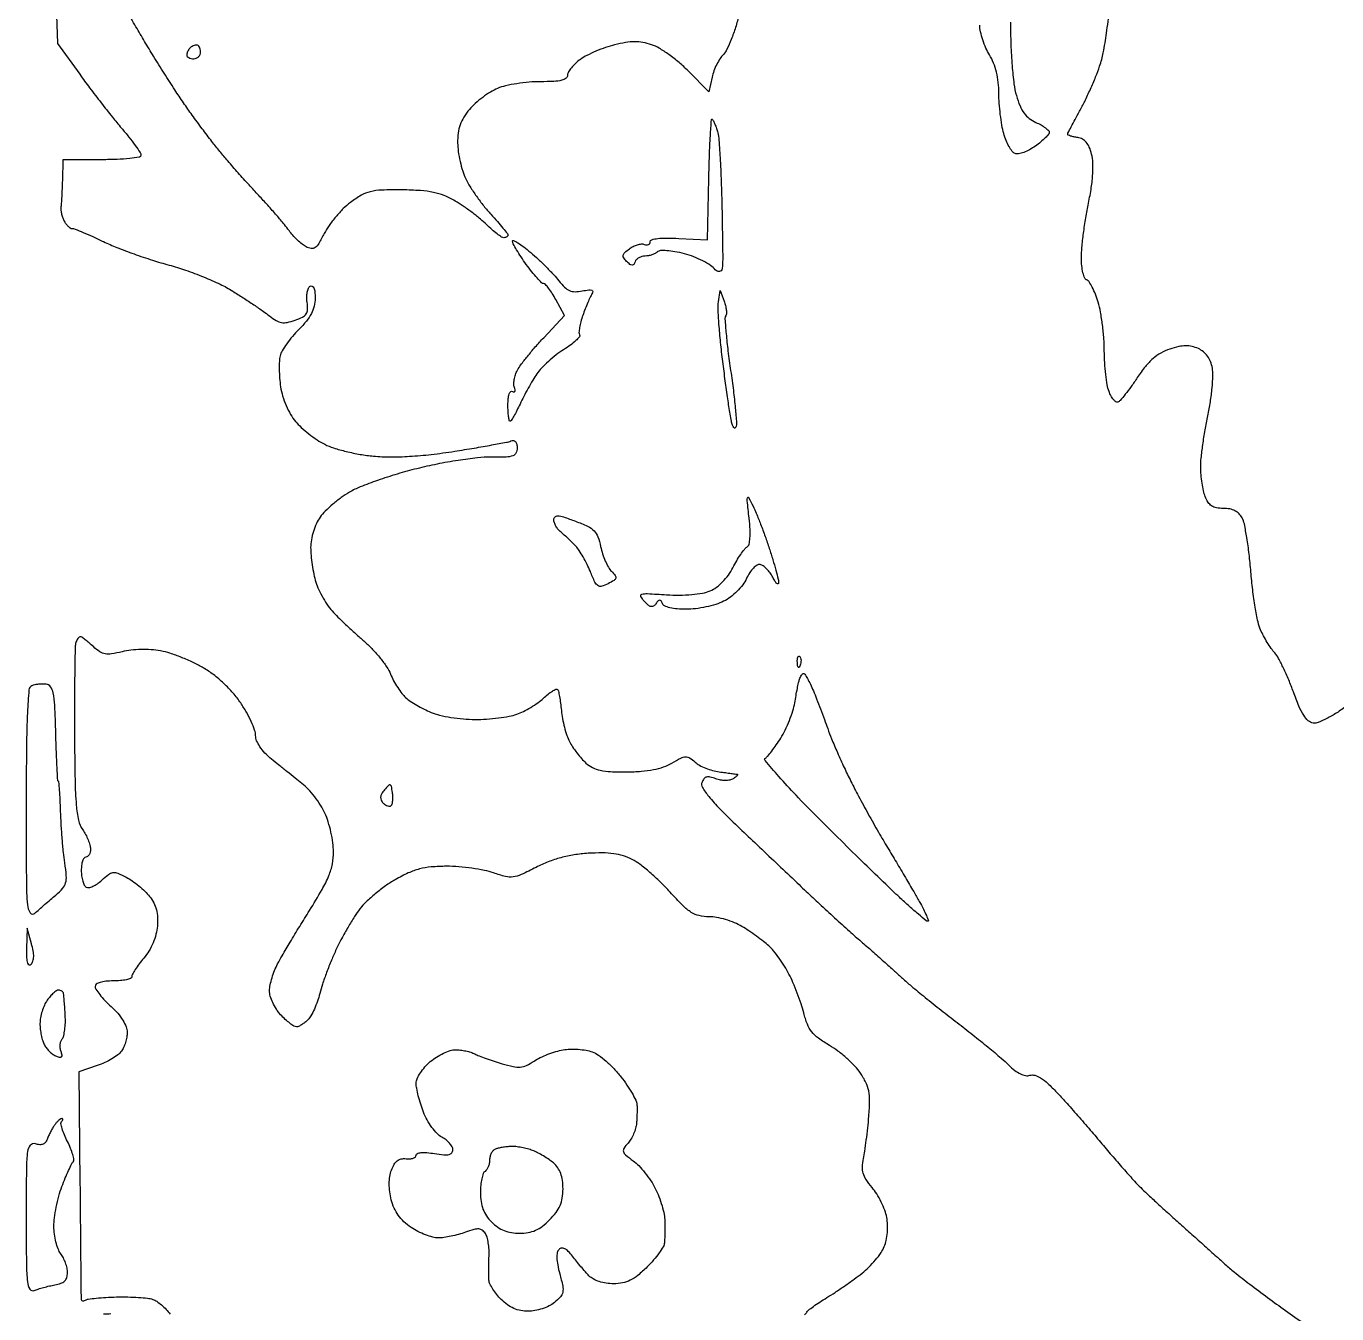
# Model space of a CAD drawing. Extents: x 0 to 102, y 0 to 135.
# Drawn here: x 0 to 24.17, y 22.88 to 46.62 of the extents above; entities that cross this region are included whole.
import ezdxf

# ---------------------------------------------------------------- set-up
doc = ezdxf.new("R2010")
doc.units = 0
doc.header["$MEASUREMENT"] = 0

msp = doc.modelspace()

# ---------------------------------------------------------------- linework, layer by layer
for points in [[(0.532598, 47.528269), (0.576963, 46.306594), (0.986431, 45.736152, 0.005511), (1.169432, 45.487051, 0.003838), (1.381236, 45.209762, 0.003871), (1.588563, 44.946839, 0.007997), (1.75545, 44.745231, -0.00893), (1.89319, 44.5782, -0.012608), (2.009382, 44.424246, -0.008792), (2.099917, 44.292961, -0.14759), (2.115, 44.242976, -0.366693), (2.086904, 44.209817, -0.012924), (1.907867, 44.184755, -0.018109), (1.676948, 44.166935, -0.010201), (1.3959, 44.1612), (0.6768, 44.1612), (0.666225, 43.7805, -0.003159), (0.66099, 43.626992, -0.003633), (0.654005, 43.480567, -0.003269), (0.646372, 43.356565, -0.020948), (0.639473, 43.29405, 0.064401), (0.638292, 43.243068, 0.027795), (0.649207, 43.175874, 0.026938), (0.668943, 43.104694, 0.032127), (0.695325, 43.04025, 0.040593), (0.728817, 42.983602, 0.046152), (0.769776, 42.93569, 0.051804), (0.811734, 42.902603, 0.141994), (0.847629, 42.8922, -0.093698), (0.899771, 42.882342, -0.005417), (1.051081, 42.82111, -0.008085), (1.230281, 42.742896, -0.005847), (1.427506, 42.65019, 0.01832), (1.669024, 42.543935, 0.008619), (1.988117, 42.423613, 0.008527), (2.327088, 42.308908, 0.011877), (2.634403, 42.218709, -0.018227), (2.939241, 42.125017, -0.013318), (3.270613, 41.999806, -0.013491), (3.57863, 41.864139, -0.028746), (3.807, 41.739574, -0.004946), (4.000804, 41.616248, -0.004502), (4.198348, 41.485233, -0.004507), (4.37286, 41.364912, -0.014504), (4.485849, 41.280497, 0.033259), (4.609278, 41.195299, 0.092889), (4.707601, 41.159139, 0.092788), (4.81241, 41.161012, 0.03314), (4.957205, 41.200956, 0.03125), (5.095197, 41.258958, 0.130265), (5.162453, 41.317882, 0.144132), (5.188047, 41.398904, 0.041377), (5.179674, 41.531596, -0.038263), (5.172991, 41.62796, -0.045774), (5.181957, 41.718473, -0.05198), (5.203887, 41.790882, -0.156066), (5.237068, 41.829674, -0.252781), (5.275584, 41.831926, -0.189637), (5.305348, 41.800559, -0.076466), (5.322987, 41.725801, -0.022171), (5.327114, 41.607043, -0.05642), (5.308942, 41.459217, -0.061325), (5.258264, 41.323566, -0.051385), (5.167678, 41.186115, -0.025573), (5.027427, 41.031437, 0.021694), (4.910204, 40.904153, 0.021213), (4.803524, 40.766263, 0.021669), (4.720469, 40.637458, 0.070991), (4.68227, 40.543903, 0.049125), (4.667497, 40.444636, 0.016205), (4.664964, 40.297, 0.015963), (4.67275, 40.132078, 0.01744), (4.69098, 39.972819, 0.036506), (4.728809, 39.805096, 0.027803), (4.793474, 39.628164, 0.028258), (4.875288, 39.464062, 0.045159), (4.964865, 39.335692, 0.032922), (5.071211, 39.22499, 0.018822), (5.212787, 39.105254, 0.018741), (5.36491, 38.995061, 0.029427), (5.504105, 38.913396, 0.041823), (5.667798, 38.846463, 0.016707), (5.90141, 38.781523, 0.016396), (6.159301, 38.727919, 0.019871), (6.404152, 38.695307, 0.023126), (6.712592, 38.680976, 0.015137), (7.068449, 38.691686, 0.013598), (7.46606, 38.726586, 0.0102), (7.901484, 38.785792, 0.002582), (8.262137, 38.844255, 0.003577), (8.584844, 38.900655, 0.002242), (8.855445, 38.951201, 0.044344), (8.936595, 38.974341, -0.11543), (8.985505, 38.981062, -0.189016), (9.022364, 38.962483, -0.133969), (9.045079, 38.917083, -0.049432), (9.0522, 38.845233, -0.114567), (9.030702, 38.75264, -0.197838), (8.97236, 38.701068, -0.077328), (8.849464, 38.678843, -0.008749), (8.56575, 38.676841, 0.030856), (8.319702, 38.664219, 0.010527), (7.965188, 38.616427, 0.01042), (7.575029, 38.547084, 0.011831), (7.204385, 38.464047, 0.011761), (6.842475, 38.364829, 0.011103), (6.478551, 38.246927, 0.011132), (6.161027, 38.128218, 0.037531), (5.962063, 38.030862, 0.024621), (5.808591, 37.93046, 0.018956), (5.651256, 37.806715, 0.01931), (5.51278, 37.679514, 0.042631), (5.419928, 37.570164, 0.046569), (5.350493, 37.450481, 0.032675), (5.294511, 37.304986, 0.032445), (5.257516, 37.1519, 0.043089), (5.2452, 37.009256, 0.023893), (5.252085, 36.865258, 0.013592), (5.273436, 36.692173, 0.013551), (5.304476, 36.518658, 0.021748), (5.341322, 36.372905, 0.036003), (5.394599, 36.232671, 0.022253), (5.475996, 36.076148, 0.022278), (5.570716, 35.927912, 0.036902), (5.664806, 35.813189, 0.009931), (5.776679, 35.700225, 0.004379), (5.928821, 35.555147, 0.004332), (6.092849, 35.404103, 0.005808), (6.244303, 35.27021, -0.025833), (6.388, 35.132542, -0.020599), (6.52857, 34.97031, -0.021051), (6.64644, 34.808881, -0.048241), (6.717534, 34.676292, 0.024709), (6.775484, 34.554838, 0.019561), (6.84951, 34.429564, 0.019965), (6.927548, 34.318562, 0.04567), (6.996762, 34.243359, 0.037181), (7.07902, 34.179355, 0.014981), (7.199926, 34.104066, 0.014727), (7.3355, 34.030434, 0.018079), (7.466329, 33.970126, 0.041218), (7.620668, 33.92011, 0.017888), (7.832478, 33.878225, 0.017559), (8.06209, 33.849526, 0.022311), (8.275458, 33.84, 0.016613), (8.486079, 33.847, 0.014159), (8.707369, 33.868033, 0.01439), (8.907679, 33.898687, 0.038718), (9.046903, 33.93543, 0.032663), (9.167514, 33.986528, 0.019431), (9.304111, 34.062022, 0.019404), (9.434977, 34.148239, 0.031524), (9.538087, 34.23237, -0.018142), (9.624351, 34.306686, -0.029158), (9.703533, 34.362803, -0.028972), (9.768308, 34.398217, -0.316966), (9.795975, 34.393425, -0.141364), (9.813324, 34.362007, -0.010092), (9.833696, 34.263277, -0.013565), (9.8527, 34.142581, -0.009803), (9.867578, 34.007176, 0.023556), (9.888122, 33.858084, 0.017543), (9.924231, 33.695943, 0.017822), (9.969199, 33.545168, 0.037959), (10.016701, 33.433242, 0.027554), (10.075398, 33.333598, 0.016794), (10.154903, 33.222473, 0.016812), (10.241387, 33.117308, 0.028411), (10.321507, 33.0361, 0.066375), (10.443255, 32.952311, 0.064047), (10.584166, 32.9021, 0.043129), (10.776661, 32.87729, 0.012878), (11.072974, 32.872483, 0.016797), (11.34433, 32.884193, 0.02947), (11.566912, 32.91457, 0.035389), (11.751522, 32.964732, 0.049416), (11.906577, 33.036748, -0.014674), (12.07243, 33.128265, -0.10932), (12.158952, 33.151013, -0.15583), (12.232665, 33.130624, -0.039155), (12.332584, 33.053509, 0.059902), (12.413431, 32.99629, 0.028617), (12.52884, 32.942096, 0.027876), (12.657411, 32.898621, 0.035435), (12.780163, 32.873804, -0.00048), (12.894533, 32.858897, -0.000652), (12.99778, 32.845202, -0.000432), (13.084453, 32.833514, -0.007303), (13.113, 32.829214, -0.464579), (13.118509, 32.819958, -0.105204), (13.107672, 32.801985, -0.044666), (13.078598, 32.776003, -0.018928), (13.035462, 32.746355, -0.089575), (12.973398, 32.721159, -0.052061), (12.893167, 32.712871, -0.047428), (12.804053, 32.721441, -0.043192), (12.715194, 32.746704, 0.032677), (12.612939, 32.77811, 0.119434), (12.5456, 32.777768, 0.163791), (12.498024, 32.747439, 0.078201), (12.461396, 32.683835, 0.229805), (12.469798, 32.585642, 0.035499), (12.58467, 32.420617, 0.025296), (12.788137, 32.193095, 0.007596), (13.120065, 31.867751, 0.000107), (13.43283, 31.570497, 0.000075), (13.784473, 31.236537, 0.000076), (14.120816, 30.9173, 0.00016), (14.382, 30.669634, 0.002885), (14.626462, 30.440637, 0.001964), (14.907049, 30.182862, 0.001979), (15.179746, 29.936273, 0.003981), (15.3972, 29.744299, -0.001627), (15.597028, 29.569553, -0.001273), (15.812797, 29.378647, -0.001287), (16.012702, 29.199944, -0.003153), (16.1586, 29.06717, 0.01231), (16.318728, 28.926721, 0.003427), (16.576413, 28.71467, 0.003456), (16.871432, 28.478634, 0.003622), (17.165143, 28.250387, -0.00431), (17.454785, 28.024662, -0.004441), (17.737597, 27.796194, -0.004298), (17.979222, 27.59392, -0.018836), (18.11628, 27.467955, 0.029637), (18.229223, 27.368565, 0.052883), (18.334173, 27.303243, 0.06804), (18.428403, 27.272518, 0.122268), (18.509091, 27.277689, -0.152214), (18.597972, 27.278153, -0.067041), (18.705943, 27.228535, -0.045011), (18.837304, 27.127715, -0.017438), (19.000618, 26.966334, -0.006428), (19.165235, 26.787355, -0.002575), (19.386087, 26.538384, -0.002547), (19.621398, 26.267573, -0.003214), (19.83623, 26.0145, 0.003333), (20.042223, 25.771957, 0.003363), (20.250837, 25.532891, 0.003279), (20.435317, 25.327065, 0.013584), (20.550865, 25.206581, 0.006927), (20.667944, 25.094119, 0.001935), (20.854242, 24.92141, 0.001951), (21.066543, 24.727641, 0.00205), (21.2769, 24.53871, -0.000446), (21.494641, 24.344405, -0.000355), (21.729239, 24.13438, -0.000359), (21.946289, 23.939507, -0.000905), (22.103979, 23.797207, 0.016047), (22.278425, 23.649117, 0.004377), (22.563209, 23.426714, 0.004422), (22.890801, 23.180037, 0.00459), (23.218686, 22.942278, 0.003448), (23.571426, 22.695049, 0.002368)], [(13.144028, 46.835179, -0.016614), (13.079613, 46.601048, -0.018412), (13.001689, 46.379723, -0.018081), (12.921895, 46.196888, -0.084634), (12.855743, 46.103543, 0.054557), (12.794503, 46.027251, 0.026882), (12.733311, 45.918783, 0.026303), (12.681253, 45.798114, 0.034637), (12.647509, 45.683128), (12.587789, 45.411229), (12.206522, 45.797947, 0.022642), (12.039067, 45.953079, 0.019958), (11.851267, 46.099444, 0.020433), (11.671184, 46.217753, 0.055464), (11.532542, 46.281269, 0.035434), (11.37151, 46.322033, 0.044879), (11.218655, 46.335427, 0.04002), (11.052632, 46.321733, 0.021098), (10.849952, 46.2797, 0.022358), (10.683209, 46.22969, 0.016776), (10.504501, 46.160451, 0.017043), (10.340449, 46.083764, 0.036872), (10.221437, 46.011603, 0.030951), (10.130105, 45.937646, 0.035392), (10.0529, 45.856009, 0.038044), (9.998692, 45.778564, 0.134462), (9.9828, 45.720539, -0.235863), (9.954162, 45.663207, -0.101679), (9.874831, 45.625702, -0.048382), (9.730118, 45.604975, -0.011395), (9.485532, 45.5994, 0.021376), (9.273426, 45.590328, 0.017319), (9.047296, 45.563032, 0.017658), (8.840284, 45.523204, 0.042624), (8.691956, 45.475595, 0.038983), (8.562405, 45.409182, 0.022582), (8.417587, 45.310788, 0.022471), (8.280433, 45.198307, 0.034883), (8.174025, 45.088404, 0.036002), (8.069814, 44.944733, 0.053691), (8.002596, 44.804968, 0.053093), (7.966205, 44.652917, 0.034253), (7.955271, 44.471959, 0.033154), (7.967038, 44.31411, 0.020493), (8.00067, 44.131035, 0.020524), (8.048979, 43.952105, 0.034408), (8.105791, 43.807152, 0.029756), (8.18459, 43.663531, 0.013907), (8.302535, 43.487041, 0.013723), (8.436886, 43.308232, 0.018693), (8.56822, 43.155187, -0.006285), (8.688844, 43.021483, -0.009396), (8.790533, 42.901401, -0.004958), (8.872903, 42.798271, -0.167549), (8.883, 42.768985, -0.15928), (8.877267, 42.751446, -0.096887), (8.861098, 42.736508, -0.078616), (8.836953, 42.726421, -0.059776), (8.808438, 42.723, -0.146035), (8.766571, 42.735495, -0.016415), (8.68449, 42.793214, -0.018807), (8.589578, 42.870486, -0.014221), (8.491188, 42.962027, 0.021694), (8.373991, 43.067844, 0.011512), (8.220385, 43.189043, 0.011437), (8.05736, 43.305949, 0.017386), (7.9101, 43.399193, 0.035746), (7.70916, 43.498309, 0.045086), (7.51096, 43.558897, 0.035626), (7.271069, 43.591563, 0.013304), (6.931215, 43.604317, 0.01072), (6.555776, 43.600361, 0.051424), (6.343984, 43.571651, 0.071028), (6.175988, 43.504687, 0.032398), (5.978684, 43.373749, 0.033707), (5.846723, 43.258462, 0.021172), (5.708082, 43.107539, 0.021231), (5.583687, 42.946667, 0.03602), (5.495676, 42.801084, -0.01478), (5.394771, 42.61695, -0.10119), (5.325976, 42.54047, -0.198025), (5.254888, 42.522655, -0.086706), (5.160915, 42.553632, -0.046755), (5.087406, 42.602302, -0.02139), (5.000903, 42.678333, -0.020964), (4.915983, 42.766782, -0.027103), (4.846208, 42.855047, 0.019149), (4.761781, 42.965409, 0.005206), (4.619942, 43.133216, 0.005259), (4.454911, 43.320371, 0.005444), (4.287852, 43.501843, -0.004487), (4.109127, 43.695244, -0.003027), (3.908545, 43.91895, -0.003049), (3.717189, 44.137655, -0.00606), (3.568752, 44.313678, -0.008133), (3.42406, 44.49549, -0.003911), (3.244178, 44.733043, -0.003876), (3.060361, 44.983815, -0.005538), (2.901459, 45.209384, -0.006092), (2.739154, 45.451557, -0.003225), (2.543521, 45.755558, -0.003208), (2.347374, 46.069152, -0.00496), (2.182359, 46.342817, -0.000374), (2.023794, 46.612244, -0.000272), (1.847656, 46.912417, -0.000274)], [(24.352145, 34.09124, -0.019156), (24.164847, 33.961091, -0.024253), (23.981988, 33.856278, -0.024259), (23.823895, 33.78502, -0.129329), (23.73064, 33.77399, -0.149191), (23.64047, 33.815967, -0.068278), (23.555762, 33.916016, -0.042527), (23.467997, 34.084099, -0.01358), (23.366163, 34.347392, 0.012734), (23.280398, 34.57026, 0.013272), (23.184496, 34.785375, 0.013047), (23.09199, 34.966586, 0.055152), (23.022418, 35.066492, -0.027677), (22.957589, 35.149484, -0.013931), (22.884739, 35.26069, -0.01379), (22.815625, 35.38015, -0.019878), (22.761733, 35.4897, -0.052495), (22.714028, 35.637338, -0.010508), (22.662623, 35.909581, -0.011001), (22.616226, 36.230449, -0.010067), (22.582398, 36.562682, 0.008823), (22.549977, 36.889152, 0.01083), (22.507745, 37.192596, 0.009392), (22.462176, 37.44484, 0.073604), (22.422034, 37.556732, 0.075048), (22.365013, 37.633123, 0.078259), (22.288722, 37.688001, 0.070412), (22.192231, 37.720704, 0.046581), (22.07553, 37.7316, -0.043648), (21.948106, 37.742745, -0.100274), (21.858889, 37.777797, -0.106082), (21.793403, 37.843311, -0.052671), (21.740106, 37.948607, -0.036708), (21.708403, 38.05487, -0.016536), (21.681836, 38.198031, -0.016268), (21.663631, 38.351751, -0.021341), (21.6576, 38.492977, -0.026003), (21.666307, 38.660285, -0.008465), (21.696161, 38.905972, -0.008411), (21.738616, 39.178267, -0.00938), (21.788871, 39.439219, 0.014314), (21.835587, 39.695377, 0.014401), (21.867459, 39.95327, 0.014354), (21.882274, 40.179277, 0.054611), (21.872065, 40.320111, 0.050329), (21.837892, 40.438041, 0.060555), (21.782225, 40.539077, 0.063747), (21.706803, 40.619735, 0.066117), (21.614366, 40.677632, 0.050129), (21.496848, 40.717538, 0.060863), (21.381248, 40.729791, 0.051203), (21.251052, 40.714318, 0.023891), (21.087022, 40.669207, 0.050264), (20.922907, 40.596587, 0.051014), (20.777465, 40.492978, 0.04308), (20.637175, 40.346485, 0.022478), (20.487587, 40.142486, -0.008912), (20.374045, 39.978495, -0.012284), (20.265916, 39.835661, -0.008976), (20.171485, 39.721361, -0.129362), (20.128558, 39.691674, -0.24777), (20.092883, 39.696628, -0.063748), (20.048949, 39.737646, -0.049742), (20.004358, 39.803814, -0.032578), (19.966121, 39.887531, -0.048188), (19.933162, 40.008015, -0.013896), (19.905627, 40.199351, -0.01384), (19.886463, 40.417912, -0.014333), (19.879716, 40.634657, 0.017844), (19.871022, 40.862509, 0.013004), (19.845758, 41.114745, 0.01317), (19.809227, 41.35295, 0.028009), (19.765917, 41.534233, 0.019908), (19.715686, 41.680725, 0.026187), (19.657754, 41.809584, 0.025477), (19.600219, 41.908732, 0.169675), (19.555702, 41.943133, -0.219426), (19.517505, 41.978986, -0.037763), (19.486454, 42.076073, -0.03472), (19.465054, 42.204876, -0.023812), (19.458, 42.352917, -0.023421), (19.466806, 42.540812, -0.008682), (19.496152, 42.804029, -0.008582), (19.53815, 43.090525, -0.010243), (19.587878, 43.358911, 0.013162), (19.640094, 43.650213, 0.021656), (19.667005, 43.899031, 0.025781), (19.669665, 44.105497, 0.053451), (19.646327, 44.264794, 0.037788), (19.603217, 44.391558, 0.07459), (19.547558, 44.481882, 0.092224), (19.476951, 44.539649, 0.089475), (19.38955, 44.568934, -0.016573), (19.318513, 44.581712, -0.02604), (19.258646, 44.597842, -0.023761), (19.213689, 44.614906, -0.298553), (19.2042, 44.629382, -0.117217), (19.209763, 44.652787, -0.002105), (19.268534, 44.768214, -0.005125), (19.339277, 44.902324, -0.003383), (19.423209, 45.055078, 0.014364), (19.518047, 45.23704, 0.008252), (19.622336, 45.461332, 0.00824), (19.719766, 45.690336, 0.013602), (19.793546, 45.887205, 0.034868), (19.859675, 46.134142, 0.012336), (19.92066, 46.495303, 0.011442), (19.971903, 46.921269, 0.009262)], [(18.14943, 46.6992, 0.009626), (18.156226, 46.285995, 0.011113), (18.17903, 45.89273, 0.011538), (18.213765, 45.557415, 0.039244), (18.2584, 45.342468, 0.026687), (18.325095, 45.151836, 0.059994), (18.39974, 45.018314, 0.072709), (18.493638, 44.922398, 0.058603), (18.61795, 44.848927, -0.0226), (18.712872, 44.801672, -0.031225), (18.792994, 44.750369, -0.032043), (18.851037, 44.701873, -0.205498), (18.8658, 44.66747, -0.177814), (18.851865, 44.629525, -0.021451), (18.790364, 44.563083, -0.023361), (18.707351, 44.488133, -0.017228), (18.608997, 44.412862, -0.030949), (18.501975, 44.346226, -0.036098), (18.392783, 44.297089, -0.038985), (18.296379, 44.270122, -0.141237), (18.233565, 44.275524, -0.138239), (18.181933, 44.314059, -0.034957), (18.123523, 44.402241, -0.032965), (18.068483, 44.516403, -0.028124), (18.02554, 44.642973, -0.025225), (17.991157, 44.796422, -0.012378), (17.962172, 44.99459, -0.012247), (17.942161, 45.202433, -0.017409), (17.935356, 45.3879, 0.027454), (17.924003, 45.587716, 0.032119), (17.890778, 45.774686, 0.034263), (17.836681, 45.944392, 0.042631), (17.762856, 46.092545, -0.033354), (17.696373, 46.219992, -0.023814), (17.638692, 46.370256, -0.024169), (17.597311, 46.519448, -0.04642), (17.581297, 46.642445, -0.020215)], [(41.328361, 0.059018, -0.000002), (42.381032, 0.069746, -0.000306)], [(14.349668, 22.861697, 0.064326), (14.378612, 22.883406, 0.10051), (14.3961, 22.909054, -0.124228), (14.423208, 22.945063, -0.010615), (14.515421, 23.0162, -0.013523), (14.631032, 23.096798, -0.010065), (14.7627, 23.179647, 0.010098), (14.914764, 23.275345, 0.005928), (15.09295, 23.395621, 0.005927), (15.268335, 23.520159, 0.010047), (15.411756, 23.629054, 0.027908), (15.538089, 23.741047, 0.022631), (15.660789, 23.874234, 0.023192), (15.762852, 24.007712, 0.053484), (15.823286, 24.11845, 0.047538), (15.859058, 24.235043, 0.029597), (15.879527, 24.376691, 0.029116), (15.883368, 24.523713, 0.038357), (15.868813, 24.657, 0.043662), (15.831984, 24.788681, 0.024495), (15.765856, 24.941261, 0.024279), (15.683361, 25.089965, 0.036132), (15.596041, 25.210416, -0.027835), (15.487313, 25.355282, -0.074756), (15.432682, 25.471638, -0.083955), (15.418056, 25.590725, -0.041987), (15.437671, 25.741656, 0.015945), (15.463173, 25.880798, 0.005491), (15.491403, 26.08346, 0.00545), (15.517657, 26.307755, 0.00629), (15.537658, 26.5221, 0.015474), (15.55174, 26.806252, 0.052791), (15.535686, 26.990496, 0.065949), (15.483825, 27.144867, 0.034631), (15.382145, 27.320394, 0.041104), (15.280056, 27.44756, 0.020993), (15.132993, 27.590222, 0.020709), (14.968118, 27.725418, 0.029142), (14.809826, 27.830747, -0.025235), (14.608976, 27.962145, -0.067963), (14.486232, 28.080099, -0.072638), (14.404198, 28.221871, -0.031981), (14.33678, 28.428353, 0.017259), (14.286977, 28.597612, 0.010412), (14.216931, 28.794683, 0.010425), (14.139079, 28.987815, 0.017945), (14.065237, 29.1447, 0.020777), (13.983947, 29.287555, 0.015855), (13.883754, 29.437001, 0.016113), (13.78077, 29.571203, 0.035927), (13.692283, 29.664567, 0.018946), (13.595189, 29.746766, 0.009133), (13.465054, 29.844948, 0.009042), (13.325479, 29.942501, 0.01281), (13.1976, 30.023801, 0.03821), (13.061577, 30.091924, 0.025596), (12.897275, 30.149442, 0.025812), (12.731356, 30.188982, 0.04536), (12.591017, 30.201884, -0.05478), (12.408572, 30.222121, -0.086209), (12.26325, 30.28218, -0.056352), (12.107796, 30.40699, -0.012344), (11.871917, 30.656643, 0.01665), (11.694329, 30.841388, 0.014991), (11.498679, 31.020707, 0.015212), (11.313549, 31.170865, 0.045027), (11.175122, 31.257856, 0.04306), (11.010664, 31.324497, 0.040156), (10.833338, 31.363901, 0.0334), (10.624348, 31.378893, 0.017109), (10.361542, 31.371171, 0.023621), (10.103462, 31.342452, 0.026356), (9.858662, 31.290082, 0.026903), (9.625322, 31.213467, 0.026893), (9.401529, 31.112232, -0.012269), (9.129114, 30.979276, -0.075003), (8.979102, 30.936173, -0.093357), (8.837645, 30.944119, -0.02423), (8.618222, 31.009773, 0.034293), (8.448028, 31.056991, 0.015495), (8.21976, 31.096428, 0.015258), (7.975308, 31.123322, 0.020152), (7.751414, 31.132006, 0.020733), (7.469022, 31.119858, 0.04263), (7.25107, 31.082521, 0.043667), (7.045934, 31.009461, 0.022839), (6.804629, 30.885335, 0.024215), (6.624258, 30.76993, 0.018058), (6.436726, 30.626264, 0.018351), (6.269483, 30.477638, 0.039012), (6.154158, 30.348665, 0.021081), (6.053903, 30.205052, 0.009539), (5.934287, 30.00917, 0.009425), (5.815736, 29.797373, 0.012732), (5.717121, 29.601286, 0.011927), (5.628243, 29.400465, 0.008809), (5.539178, 29.174323, 0.008912), (5.462551, 28.957529, 0.019675), (5.413606, 28.788957, -0.023078), (5.370201, 28.643177, -0.021869), (5.312865, 28.499319, -0.022429), (5.25091, 28.376698, -0.068282), (5.194621, 28.302507, -0.028644), (5.138512, 28.252483, -0.030282), (5.078047, 28.210195, -0.031772), (5.021866, 28.1805, -0.106074), (4.981318, 28.1718, -0.143096), (4.93723, 28.184681, -0.022192), (4.862042, 28.237557, -0.023204), (4.776745, 28.30994, -0.018328), (4.69126, 28.395654, -0.043689), (4.61216, 28.497555, -0.035845), (4.545935, 28.618462, -0.03718), (4.501123, 28.739303, -0.074949), (4.487863, 28.839804, -0.046783), (4.499532, 28.943605, -0.021504), (4.533029, 29.07565, -0.021077), (4.580482, 29.212584, -0.027321), (4.635913, 29.333332, -0.011064), (4.71889, 29.482681, -0.002441), (4.868073, 29.734902, -0.002538), (5.04345, 30.02478, -0.00244), (5.22405, 30.316692, 0.009439), (5.454732, 30.701487, 0.033161), (5.581549, 30.960786, 0.04917), (5.6455, 31.174842, 0.049308), (5.666342, 31.39706, 0.033323), (5.654378, 31.563774, 0.019889), (5.619149, 31.759557, 0.019864), (5.568297, 31.952632, 0.032283), (5.508294, 32.11118, 0.034654), (5.428973, 32.2579, 0.02306), (5.319242, 32.414563, 0.023244), (5.198048, 32.5574, 0.041384), (5.084042, 32.66108, -0.00292), (4.960338, 32.757307, -0.001565), (4.808657, 32.877497, -0.001558), (4.654654, 33.001099, -0.002436), (4.52299, 33.108514, -0.03079), (4.402795, 33.220654, -0.04135), (4.30966, 33.336812, -0.04781), (4.249456, 33.447637, -0.100862), (4.23, 33.543103, 0.086181), (4.21253, 33.643705, 0.021383), (4.149233, 33.799176, 0.02123), (4.060293, 33.973467, 0.019874), (3.95505, 34.143574, 0.031389), (3.815291, 34.32494, 0.02407), (3.641531, 34.505058, 0.024159), (3.452235, 34.666752, 0.032676), (3.265705, 34.792534, 0.022132), (3.079838, 34.890174, 0.015698), (2.863609, 34.983653, 0.015888), (2.651089, 35.059998, 0.032115), (2.478783, 35.103793, 0.028907), (2.305037, 35.12596, 0.022957), (2.115889, 35.130347, 0.023246), (1.930542, 35.117501, 0.033236), (1.768493, 35.087656, -0.020463), (1.574289, 35.046738, -0.086116), (1.455591, 35.04734, -0.105647), (1.356675, 35.087699, -0.039091), (1.238663, 35.182361, 0.011798), (1.161527, 35.251474, 0.01609), (1.088637, 35.309796, 0.012906), (1.026112, 35.354135, 0.148841), (0.997649, 35.3628, 0.171402), (0.976524, 35.355339, 0.058164), (0.95338, 35.331736, 0.049694), (0.931924, 35.297521, 0.039543), (0.915678, 35.25705, 0.070865), (0.90257, 35.176436, 0.001174), (0.894666, 34.721146, 0.003012), (0.889898, 34.190562, 0.001993), (0.890522, 33.581194, 0.002928), (0.899925, 32.716047, 0.017028), (0.923072, 32.260573, 0.032316), (0.965141, 31.981158, 0.099568), (1.041395, 31.80692, -0.030347), (1.096131, 31.71771, -0.026574), (1.142392, 31.618553, -0.027489), (1.1745, 31.524332, -0.068472), (1.1844, 31.452376, -0.054303), (1.178134, 31.394849, -0.073999), (1.159549, 31.346173, -0.093637), (1.13208, 31.313507, -0.172913), (1.0998, 31.302, 0.251914), (1.067305, 31.284519, 0.064068), (1.040051, 31.228913, 0.049716), (1.021359, 31.148503, 0.032276), (1.0152, 31.053193, 0.033662), (1.021897, 30.953834, 0.038763), (1.041891, 30.860977, 0.042389), (1.071068, 30.786699, 0.140462), (1.106063, 30.748229, 0.189698), (1.154639, 30.739459, 0.056104), (1.227987, 30.762825, 0.04754), (1.311594, 30.810196, 0.035936), (1.39353, 30.876773, -0.024814), (1.517722, 30.982353, -0.135428), (1.598661, 31.015221, -0.127938), (1.687345, 31.002906, -0.021197), (1.845097, 30.929627, -0.032662), (1.955367, 30.863145, -0.020142), (2.076173, 30.771664, -0.020171), (2.188766, 30.671157, -0.033813), (2.273706, 30.577026, -0.04599), (2.351497, 30.456881, -0.055481), (2.400318, 30.331694, -0.052148), (2.422313, 30.192561, -0.034305), (2.419717, 30.030334, -0.044367), (2.393188, 29.87875, -0.034836), (2.338855, 29.720935, -0.034434), (2.262209, 29.57007, -0.040173), (2.168942, 29.439207, 0.013405), (2.083489, 29.331943, 0.017382), (2.011348, 29.228973, 0.015175), (1.957537, 29.140417, 0.129638), (1.9458, 29.095909, -0.305949), (1.925338, 29.065598, -0.039102), (1.846395, 29.040745, -0.034964), (1.737097, 29.023448, -0.021765), (1.6074, 29.0178, 0.023924), (1.469229, 29.011185, 0.047775), (1.361906, 28.990416, 0.068183), (1.291552, 28.958762, 0.258501), (1.269, 28.918057, 0.149117), (1.285466, 28.864073, 0.020387), (1.355979, 28.767944, 0.021958), (1.451713, 28.65825, 0.016945), (1.5651, 28.547097, -0.028859), (1.687648, 28.421102, -0.039425), (1.78154, 28.293676, -0.045611), (1.841738, 28.173701, -0.093746), (1.8612, 28.07081, -0.043652), (1.853397, 27.9816, -0.030229), (1.829807, 27.883046, -0.030585), (1.7953, 27.790397, -0.053474), (1.754331, 27.719587, -0.076208), (1.690455, 27.655468, -0.025495), (1.579778, 27.582289, -0.024692), (1.447139, 27.512585, -0.025805), (1.310181, 27.457424), (0.9729, 27.341414), (0.991171, 25.282057, 0.000103), (0.998382, 24.487697, 0.000164), (1.00492, 23.807531, 0.000032), (1.010918, 23.208104, 0.007993), (1.012321, 23.154257, 0.136151), (1.019509, 23.132024, 0.18109), (1.036537, 23.119629, 0.137369), (1.061608, 23.119683, 0.069713), (1.090716, 23.132486, -0.105263), (1.143517, 23.151391, -0.00845), (1.291197, 23.168774, -0.011117), (1.46979, 23.18274, -0.008301), (1.667159, 23.190481, -0.010598), (1.870949, 23.190768, -0.011504), (2.069056, 23.182284, -0.011048), (2.238088, 23.167388, -0.053713), (2.331893, 23.146675, -0.06621), (2.405875, 23.110309, -0.028371), (2.493995, 23.043899, -0.027459), (2.581179, 22.961457, -0.032465), (2.653703, 22.874214, -0.031177)], [(1.562941, 22.877659, 0.001462), (1.426327, 22.871125, 0.001603)]]:
    msp.add_lwpolyline(points, format="xyb")
for points in [[(3.1443, 46.2762, 0.065559), (3.113192, 46.272104, 0.03911), (3.077942, 46.259632, 0.038504), (3.044167, 46.241391, 0.053359), (3.0174, 46.2198, 0.053359), (2.995809, 46.193033, 0.038504), (2.977568, 46.159258, 0.03911), (2.965096, 46.124008, 0.065559), (2.961, 46.0929, 0.17482), (2.970703, 46.065998, 0.093122), (2.998277, 46.043109, 0.073362), (3.039351, 46.027619, 0.053595), (3.0879, 46.0224, 0.099038), (3.13633, 46.032088, 0.097945), (3.177523, 46.059677, 0.097945), (3.205112, 46.10087, 0.099038), (3.2148, 46.1493, 0.053595), (3.209581, 46.197849, 0.073362), (3.194091, 46.238923, 0.093122), (3.171202, 46.266497, 0.17482)], [(12.652889, 44.903311, -0.086804), (12.672598, 44.875245, -0.014176), (12.699235, 44.814076, -0.015245), (12.726627, 44.739467, -0.012911), (12.751098, 44.659097, -0.050164), (12.774167, 44.524297, -0.003661), (12.797491, 44.148124, -0.005083), (12.817503, 43.698122, -0.003826), (12.830688, 43.202988, -0.001619), (12.843412, 42.394351, -0.032302), (12.830553, 42.147689, -0.360061), (12.780843, 42.100166, -0.245202), (12.70528, 42.132938, 0.075933), (12.619198, 42.211313, 0.027679), (12.476679, 42.295132, 0.026685), (12.308125, 42.371, 0.028773), (12.136587, 42.426337, 0.017966), (11.962583, 42.464992, 0.028846), (11.811786, 42.483939, 0.031219), (11.693734, 42.484518, 0.175837), (11.63673, 42.460037, -0.071092), (11.595494, 42.431106, -0.036808), (11.537307, 42.40676, -0.035681), (11.472631, 42.390151, -0.045039), (11.41113, 42.3846, 0.067285), (11.352711, 42.376703, 0.063305), (11.297171, 42.353536, 0.067747), (11.252763, 42.31929, 0.107197), (11.227125, 42.27885, -0.069601), (11.202062, 42.231909, -0.249518), (11.172484, 42.217536, -0.156766), (11.133295, 42.231739, -0.026324), (11.072025, 42.284545, -0.050935), (11.017329, 42.348822, -0.206654), (11.007557, 42.39812, -0.155736), (11.036259, 42.448147, -0.026301), (11.122473, 42.519062, -0.042965), (11.194282, 42.563076, -0.043936), (11.272033, 42.593787, -0.047865), (11.344092, 42.607848, -0.116386), (11.397423, 42.600622, 0.074701), (11.438773, 42.591493, 0.123084), (11.473823, 42.597755, 0.152375), (11.49697, 42.618226, 0.136905), (11.5056, 42.649154, -0.33704), (11.534004, 42.686504, -0.039017), (11.644077, 42.707955, -0.030209), (11.809089, 42.716887, -0.012234), (12.03435, 42.709948), (12.5631, 42.6807), (12.586786, 43.813214, -0.003587), (12.598905, 44.244604, -0.006327), (12.615974, 44.600592, -0.002227), (12.635255, 44.896714, -0.643342)], [(9.302086, 42.449877, -0.011248), (9.443742, 42.322994, -0.008638), (9.592839, 42.178358, -0.008747), (9.727648, 42.038164, -0.020455), (9.82218, 41.927608, 0.031504), (9.928675, 41.808489, 0.092593), (10.019465, 41.747219, 0.104764), (10.119484, 41.726922, 0.047247), (10.253299, 41.74075, -0.015479), (10.371842, 41.760664, -0.109489), (10.429677, 41.755875, -0.35079), (10.446976, 41.730333, -0.123263), (10.43184, 41.685376, 0.033334), (10.399522, 41.626692, 0.008227), (10.354635, 41.526254, 0.008383), (10.30695, 41.409276, 0.008303), (10.263056, 41.290394, 0.018159), (10.227051, 41.174321, 0.023746), (10.203135, 41.065833, 0.022441), (10.191877, 40.97597, 0.159667), (10.202041, 40.933875, -0.321525), (10.19947, 40.89646, -0.030609), (10.133204, 40.825609, -0.030064), (10.034888, 40.743214, -0.01858), (9.910412, 40.658009, 0.024401), (9.771175, 40.560302, 0.018329), (9.627674, 40.440085, 0.018638), (9.500778, 40.316728, 0.03994), (9.414715, 40.210828, 0.015616), (9.341718, 40.097284, 0.007893), (9.25655, 39.950023, 0.007831), (9.1733, 39.795029, 0.011553), (9.105554, 39.65625, -0.009328), (9.046866, 39.53466, -0.014441), (8.991258, 39.432192, -0.008675), (8.941791, 39.350311, -0.258007), (8.921331, 39.339, -0.361067), (8.906167, 39.351592, -0.014544), (8.89426, 39.427446, -0.019707), (8.88576, 39.524656, -0.011952), (8.883, 39.640093, -0.023348), (8.888506, 39.757939, -0.057604), (8.906394, 39.842503, -0.119165), (8.933625, 39.885866, -0.344316), (8.966631, 39.889499, 0.108166), (8.995033, 39.879513, 0.319659), (9.012234, 39.888826, 0.1666), (9.015785, 39.916944, 0.040492), (9.002416, 39.962495, -0.093927), (8.991297, 40.023913, -0.040815), (8.998766, 40.106871, -0.038504), (9.02145, 40.196328, -0.041545), (9.057176, 40.278898, -0.037992), (9.120692, 40.378573, -0.009002), (9.241822, 40.534231, -0.009212), (9.387947, 40.70852, -0.008969), (9.541675, 40.878893), (9.923569, 41.287168), (9.764746, 41.582084, 0.0159), (9.699186, 41.695063, 0.022813), (9.633533, 41.790368, 0.019898), (9.574582, 41.861997, 0.213765), (9.541092, 41.877, -0.198856), (9.504506, 41.89215, -0.011956), (9.420596, 41.980134, -0.016431), (9.324083, 42.093577, -0.011291), (9.221931, 42.228093, -0.009838), (9.124518, 42.368293, -0.013257), (9.04231, 42.499112, -0.010307), (8.979522, 42.610334, -0.123957), (8.9676, 42.657686, -0.545659), (8.98791, 42.670755, -0.032186), (9.065855, 42.629023, -0.02526), (9.173678, 42.554235, -0.012753)], [(12.869343, 41.551937, -0.029866), (12.894594, 41.470639, -0.033839), (12.908712, 41.390224, -0.036074), (12.911054, 41.321391, -0.129586), (12.898346, 41.279696, 0.158125), (12.88417, 41.221751, 0.004122), (12.906253, 40.952976, 0.008311), (12.940375, 40.634819, 0.005538), (12.989555, 40.27148, -0.005265), (13.039233, 39.905964, -0.007545), (13.074955, 39.580925, -0.004442), (13.098369, 39.307693, -0.107788), (13.087904, 39.232421, -0.226866), (13.068962, 39.21399, -0.315776), (13.047014, 39.220449, -0.08912), (13.023369, 39.264237, -0.025467), (13.002966, 39.339, -0.016057), (12.978951, 39.468491, -0.002038), (12.937316, 39.74931, -0.002388), (12.890832, 40.083185, -0.001984), (12.844486, 40.4388, -0.005869), (12.803809, 40.794417, -0.007146), (12.774399, 41.12829, -0.00611), (12.757146, 41.409162, -0.048854), (12.763429, 41.5386), (12.794559, 41.7501)], [(13.402188, 37.7739, -0.017752), (13.462125, 37.641219, -0.005687), (13.541847, 37.440117, -0.005666), (13.62558, 37.214045, -0.006305), (13.701135, 36.994019, -0.005838), (13.767398, 36.784627, -0.007516), (13.823137, 36.590626, -0.005911), (13.865327, 36.427387, -0.063235), (13.873153, 36.359519, -0.288709), (13.861508, 36.341496, -0.307711), (13.84095, 36.344856, -0.066721), (13.806531, 36.387549, -0.019223), (13.765278, 36.461851, 0.039011), (13.715259, 36.544101, 0.039659), (13.653319, 36.617099, 0.042758), (13.589267, 36.671316, 0.111441), (13.533875, 36.694409, 0.179946), (13.476225, 36.683737, 0.062328), (13.408488, 36.630771, 0.051102), (13.340664, 36.546994, 0.036493), (13.2822, 36.441359, -0.053268), (13.211304, 36.322809, -0.035078), (13.106962, 36.202765, -0.034627), (12.984599, 36.096327, -0.045879), (12.8592, 36.018581, -0.041238), (12.717442, 35.96182, -0.021838), (12.534107, 35.914075, -0.021584), (12.341096, 35.881354, -0.03112), (12.1683, 35.870531, -0.021776), (12.004765, 35.877603, -0.037521), (11.870342, 35.899539, -0.045408), (11.772587, 35.932753, -0.194149), (11.730591, 35.97615, 0.043525), (11.705345, 36.025549, 0.262849), (11.680974, 36.038777, 0.20896), (11.652756, 36.025877, 0.028752), (11.611562, 35.974151, -0.08593), (11.566962, 35.929646, -0.208947), (11.522369, 35.920565, -0.12972), (11.469974, 35.947117, -0.027051), (11.396168, 36.020298, -0.064923), (11.336018, 36.107115, -0.471965), (11.353442, 36.147679, -0.083355), (11.452153, 36.159265, -0.003524), (11.805101, 36.139287, 0.017558), (12.045412, 36.132442, 0.02054), (12.273291, 36.143323, 0.022305), (12.469967, 36.169713, 0.053729), (12.610713, 36.211001, 0.06054), (12.726346, 36.276233, 0.039566), (12.842243, 36.376589, 0.037628), (12.947547, 36.500895, 0.038986), (13.03165, 36.638171, -0.014575), (13.101174, 36.765164, -0.016883), (13.174839, 36.881675, -0.01608), (13.243191, 36.975476, -0.08907), (13.289461, 37.016988, 0.194351), (13.327941, 37.069399, 0.043392), (13.346276, 37.181128, 0.03289), (13.347893, 37.340043, 0.014135), (13.330123, 37.551478, -0.001609), (13.294873, 37.87389, -0.105137), (13.300655, 37.929377, -0.660906), (13.321084, 37.93121, -0.008113)], [(10.127343, 37.496109, -0.020234), (10.352735, 37.401881, -0.088687), (10.470288, 37.319134, -0.107465), (10.540306, 37.209031, -0.036883), (10.592559, 37.026345, 0.027381), (10.627856, 36.893448, 0.024626), (10.678522, 36.760296, 0.025419), (10.73597, 36.645403, 0.067831), (10.791291, 36.572623, -0.031053), (10.861252, 36.493388, -0.236548), (10.870687, 36.446035, -0.190798), (10.838799, 36.403645, -0.019872), (10.727925, 36.341767, -0.047454), (10.61161, 36.296053, -0.223936), (10.542699, 36.307242, -0.133448), (10.485969, 36.374065, -0.013827), (10.402796, 36.56495, 0.018465), (10.342858, 36.6991, 0.015802), (10.270193, 36.835755, 0.01609), (10.19619, 36.955784, 0.043059), (10.1338, 37.034415, 0.008729), (10.070874, 37.098759, 0.005789), (9.996539, 37.170479, 0.005827), (9.922705, 37.238477, 0.011286), (9.861853, 37.290785, -0.048642), (9.81102, 37.341546, -0.041843), (9.768026, 37.403685, -0.043898), (9.738554, 37.467291, -0.086756), (9.729, 37.521941, -0.198586), (9.750812, 37.574692, -0.216126), (9.802493, 37.594201, -0.064609), (9.908003, 37.573494, -0.00817)], [(14.263913, 35.001487, -0.126455), (14.280261, 34.973829, -0.060344), (14.286958, 34.932772, -0.05415), (14.283792, 34.885603, -0.051402), (14.270591, 34.839337, -0.054073), (14.251848, 34.804087, -0.470617), (14.23643, 34.802628, -0.168741), (14.224474, 34.827311, -0.018894), (14.219479, 34.89045, -0.028489), (14.220409, 34.949347, -0.077125), (14.229776, 34.989954, -0.208169), (14.245397, 35.005397, -0.296942)], [(14.33591, 34.686, -0.258902), (14.358623, 34.673394, -0.011382), (14.406348, 34.592808, -0.016824), (14.459472, 34.490333, -0.010953), (14.514164, 34.36875, -0.006239), (14.575023, 34.219992, -0.003239), (14.64747, 34.032862, -0.003219), (14.719411, 33.839662, -0.004894), (14.779189, 33.6708, 0.015062), (14.849651, 33.483922, 0.005752), (14.958528, 33.227972, 0.005689), (15.083214, 32.952526, 0.006949), (15.206323, 32.6979, 0.006819), (15.347236, 32.425829, 0.003687), (15.527684, 32.094656, 0.003672), (15.716431, 31.760068, 0.005781), (15.883893, 31.475902, -0.001707), (16.04468, 31.208076, -0.001449), (16.212728, 30.924108, -0.00146), (16.364292, 30.664563, -0.004108), (16.468277, 30.481852, -0.009173), (16.542964, 30.342112, -0.016539), (16.598204, 30.224599, -0.012249), (16.635249, 30.132348, -0.523203), (16.625013, 30.1176, -0.174689), (16.594385, 30.128637, -0.002829), (16.45185, 30.248069, -0.007013), (16.287335, 30.391522, -0.00455), (16.100993, 30.56175, -0.004795), (15.849956, 30.799836, -0.001317), (15.459197, 31.179616, -0.00133), (15.018597, 31.612396, -0.001388), (14.586541, 32.041424, -0.005952), (14.194669, 32.442146, -0.01013), (13.877998, 32.78752, -0.004188), (13.623577, 33.081472, -0.459311), (13.63077, 33.127186, 0.080271), (13.673487, 33.164183, 0.010937), (13.747565, 33.256741, 0.012352), (13.830863, 33.371376, 0.010144), (13.914225, 33.497679, 0.027926), (13.995665, 33.644215, 0.018547), (14.073102, 33.820293, 0.018692), (14.135726, 33.997404, 0.034288), (14.171188, 34.146218, -0.004116), (14.194591, 34.279655, -0.004463), (14.219596, 34.409131, -0.004207), (14.242945, 34.519696, -0.021606), (14.259036, 34.58025, -0.035396), (14.27491, 34.62073, -0.04606), (14.295252, 34.654936, -0.053632), (14.316777, 34.678712, -0.184011)], [(0.366732, 34.490536, 0.029887), (0.299552, 34.493439, 0.022769), (0.226035, 34.488867, 0.023233), (0.157304, 34.478192, 0.048949), (0.10575, 34.462336, 0.28036), (0.049678, 34.385096, 0.008272), (0.022625, 33.967517, 0.009834), (0.004723, 33.33921, 0.002204), (0, 32.26785, 0.001002), (0.002816, 30.862153, 0.018976), (0.021271, 30.422533, 0.130405), (0.073133, 30.275569, 0.457967), (0.160318, 30.26565, -0.004853), (0.237694, 30.335726, -0.002226), (0.339872, 30.425663, -0.002204), (0.448269, 30.519383, -0.003044), (0.546438, 30.602476, 0.035739), (0.672043, 30.72373, 0.115376), (0.727495, 30.824791, 0.089184), (0.739749, 30.954487, 0.016331), (0.711676, 31.194676, -0.011647), (0.687227, 31.388119, -0.005353), (0.663956, 31.641127, -0.005298), (0.645135, 31.907976, -0.007303), (0.634274, 32.148, 0.004106), (0.626085, 32.358853, 0.006825), (0.6153, 32.536367, 0.001865), (0.60339, 32.688625, 0.390455), (0.593323, 32.6979, -0.397739), (0.583227, 32.70744, -0.000721), (0.569354, 32.958838, -0.004233), (0.556378, 33.245585, -0.002542), (0.545587, 33.5862, 0.004352), (0.52739, 34.101629, 0.037834), (0.500039, 34.329183, 0.109091), (0.450501, 34.44236, 0.212609)], [(6.753686, 32.493096, 0.012733), (6.733828, 32.607825, 0.274322), (6.711779, 32.632348, 0.289993), (6.680696, 32.62403, 0.013835), (6.606615, 32.539075, 0.038091), (6.554147, 32.464531, 0.111412), (6.534774, 32.405129, 0.142028), (6.544934, 32.351965, 0.078765), (6.584055, 32.298105, 0.050393), (6.624723, 32.264901, 0.070364), (6.667074, 32.244782, 0.090489), (6.704486, 32.240175, 0.183888), (6.731126, 32.252126, 0.1397), (6.748845, 32.283968, 0.034224), (6.758603, 32.343761, 0.032401), (6.760682, 32.41649, 0.027435)], [(0.097633, 29.704233), (0.01526, 29.9907), (0.00763, 29.61423, 0.012141), (0.008324, 29.441464, 0.063008), (0.022943, 29.347377, 0.254153), (0.051695, 29.318183, 0.276938), (0.090003, 29.327763, 0.121744), (0.124798, 29.385403, 0.070251), (0.137823, 29.465844, 0.051266), (0.129167, 29.570941, 0.023848)], [(0.596997, 28.8486, 0.149156), (0.557745, 28.836624, 0.033625), (0.50195, 28.793368, 0.031994), (0.441773, 28.732553, 0.026292), (0.385497, 28.660576, 0.048728), (0.335025, 28.571109, 0.029537), (0.292486, 28.457126, 0.029411), (0.263378, 28.337839, 0.045164), (0.2538, 28.232014, 0.029103), (0.259821, 28.12866, 0.02233), (0.277961, 28.016989, 0.022792), (0.304462, 27.913745, 0.048678), (0.33605, 27.837791, 0.047385), (0.377705, 27.77505, 0.034355), (0.434873, 27.71362, 0.034961), (0.497877, 27.662384, 0.061689), (0.556969, 27.630894, 0.036284), (0.622515, 27.611057, 0.256947), (0.653333, 27.619975, 0.257252), (0.662271, 27.650767, 0.036352), (0.64246, 27.716263, -0.062557), (0.627669, 27.776323, -0.052239), (0.626873, 27.842051, -0.054378), (0.63935, 27.903316, -0.089551), (0.664074, 27.949873, 0.11054), (0.691832, 28.007834, 0.024747), (0.711244, 28.116391, 0.024517), (0.721494, 28.24678, 0.021559), (0.719625, 28.3833, 0.002219), (0.711394, 28.517531, 0.002849), (0.702571, 28.640933, 0.00219), (0.694136, 28.74426, 0.024481), (0.688591, 28.78515, 0.113775), (0.67805, 28.809382, 0.082204), (0.656822, 28.829962, 0.076209), (0.628378, 28.843832, 0.075539)], [(10.438337, 27.710009, -0.067715), (10.551686, 27.650752, -0.02472), (10.694323, 27.538591, -0.023973), (10.840157, 27.398944, -0.026383), (10.967087, 27.250184, -0.014694), (11.076777, 27.097906, -0.017441), (11.170916, 26.947744, -0.016428), (11.241052, 26.81696, -0.097957), (11.261164, 26.742584, -0.016275), (11.263588, 26.675785, -0.006557), (11.262729, 26.584488, -0.00648), (11.259239, 26.486128, -0.008162), (11.253342, 26.3952, -0.048944), (11.236643, 26.302854, -0.03143), (11.200348, 26.200101, -0.031481), (11.15161, 26.103032, -0.050273), (11.097072, 26.028033, 0.036477), (11.022511, 25.931219, 0.220387), (11.013308, 25.870123, 0.150377), (11.053301, 25.809459, 0.014967), (11.192488, 25.701547, -0.044974), (11.29478, 25.611929, -0.021898), (11.409063, 25.481014, -0.021521), (11.516896, 25.33338, -0.029025), (11.60047, 25.190669, -0.026404), (11.667065, 25.041123, -0.020748), (11.723671, 24.872936, -0.021188), (11.763242, 24.711795, -0.04746), (11.776262, 24.586555, -0.003557), (11.776442, 24.475636, -0.003198), (11.775075, 24.360718, -0.003205), (11.77253, 24.257652, -0.010082), (11.768984, 24.18855, -0.1173), (11.746792, 24.118051, -0.021384), (11.671094, 24.002827, -0.021965), (11.568661, 23.872985, -0.018385), (11.4492, 23.7444, -0.022882), (11.279272, 23.589352, -0.05751), (11.139144, 23.497746, -0.069141), (10.998242, 23.450106, -0.047029), (10.829502, 23.4342, -0.038197), (10.694693, 23.444514, -0.040958), (10.566233, 23.475213, -0.04447), (10.456235, 23.522413, -0.07762), (10.377384, 23.58225, -0.01074), (10.311211, 23.653963, -0.005108), (10.22899, 23.748938, -0.00506), (10.145027, 23.850008, -0.007157), (10.072487, 23.9418, 0.029491), (9.99573, 24.030484, 0.081306), (9.929449, 24.079438, 0.139246), (9.872969, 24.090722, 0.177483), (9.825058, 24.0687, 0.150374), (9.79336, 24.009292, 0.055562), (9.785634, 23.913661, 0.040205), (9.800065, 23.783903, 0.017844), (9.838824, 23.615959, -0.014324), (9.892228, 23.391767, -0.09808), (9.893319, 23.278831, -0.138295), (9.850324, 23.192205, -0.038664), (9.739399, 23.087209, -0.056443), (9.642918, 23.025654, -0.033262), (9.516222, 22.973779, -0.032908), (9.381, 22.938337, -0.047671), (9.258173, 22.9266, -0.048736), (9.120325, 22.940068, -0.053346), (8.992023, 22.979951, -0.051971), (8.872307, 23.047202, -0.042457), (8.759945, 23.141945, -0.027631), (8.676657, 23.234985, -0.027861), (8.604384, 23.336393, -0.029001), (8.551745, 23.4315, -0.09168), (8.532775, 23.501495, -0.016421), (8.529096, 23.576549, -0.005004), (8.528398, 23.690319, -0.005004), (8.530168, 23.81786, -0.005444), (8.53448, 23.9418, 0.026248), (8.533645, 24.064288, 0.025348), (8.520041, 24.187468, 0.026212), (8.49689, 24.294464, 0.07903), (8.466326, 24.362316, 0.08902), (8.410643, 24.421075, 0.145302), (8.346545, 24.44419, 0.08438), (8.255255, 24.43403, 0.016946), (8.099064, 24.383466, -0.020303), (7.974051, 24.34392, -0.015499), (7.834474, 24.310534, -0.015748), (7.701576, 24.287408, -0.035214), (7.599354, 24.2802, -0.065261), (7.497085, 24.293605, -0.026751), (7.363682, 24.336951, -0.025912), (7.223539, 24.399445, -0.030124), (7.097761, 24.473395, -0.039758), (6.965256, 24.578635, -0.049309), (6.861283, 24.696806, -0.050359), (6.7841, 24.830862, -0.044407), (6.731351, 24.983363, -0.029549), (6.703423, 25.132458, -0.033594), (6.694864, 25.277521, -0.036003), (6.705695, 25.412267, -0.048911), (6.735855, 25.530417, -0.04253), (6.78511, 25.637061, -0.097938), (6.84265, 25.703608, -0.116669), (6.914204, 25.736451, -0.07666), (7.005154, 25.740547, 0.043305), (7.076319, 25.73902, 0.06728), (7.136408, 25.751167, 0.093041), (7.176791, 25.774254, 0.219918), (7.191, 25.804997, -0.316426), (7.213005, 25.836287, -0.063864), (7.28322, 25.851797, -0.042789), (7.390151, 25.852261, -0.019345), (7.5294, 25.835487, 0.01474), (7.701831, 25.813104, 0.075547), (7.797932, 25.818029, 0.175172), (7.848118, 25.848718, 0.170406), (7.8678, 25.904792, 0.129025), (7.853338, 25.959903, 0.051702), (7.8079, 26.024013, 0.046632), (7.741899, 26.086456, 0.043306), (7.663884, 26.137341, -0.078847), (7.576132, 26.20388, -0.032944), (7.480364, 26.317858, -0.031566), (7.391978, 26.455805, -0.03549), (7.325484, 26.598615, -0.015059), (7.274004, 26.74664, -0.014261), (7.230505, 26.900191, -0.014376), (7.199824, 27.038178, -0.047546), (7.191, 27.130758, -0.105643), (7.20903, 27.215139, -0.039269), (7.26746, 27.322221, -0.036751), (7.35169, 27.432681, -0.036602), (7.451291, 27.52978, -0.034435), (7.566097, 27.613603, -0.030717), (7.69568, 27.684463, -0.032024), (7.820369, 27.733539, -0.077892), (7.917739, 27.7488, -0.031034), (8.007417, 27.743229, -0.022226), (8.10649, 27.726371, -0.022555), (8.199768, 27.701748, -0.044064), (8.270798, 27.672445, 0.026013), (8.350444, 27.636176, 0.007202), (8.479029, 27.587644, 0.007253), (8.626434, 27.536826, 0.007537), (8.773382, 27.490981, 0.018608), (8.979397, 27.438349, 0.074598), (9.108864, 27.430053, 0.089979), (9.222428, 27.460799, 0.034462), (9.365582, 27.541395, -0.033664), (9.477547, 27.604667, -0.019455), (9.619602, 27.666098, -0.019383), (9.767606, 27.716874, -0.030628), (9.8982, 27.747519, -0.03539), (10.029397, 27.760484, -0.024276), (10.179007, 27.757373, -0.024542), (10.323531, 27.74018, -0.04478)], [(0.658959, 26.4798, 0.142327), (0.635975, 26.473122, 0.031385), (0.602406, 26.448736, 0.030232), (0.565797, 26.414532, 0.025095), (0.531092, 26.37405, 0.028763), (0.495784, 26.322555, 0.014616), (0.457141, 26.254161, 0.014471), (0.421275, 26.181059, 0.020959), (0.39425, 26.114417, -0.070767), (0.359159, 26.047773, -0.13222), (0.312155, 26.009613, -0.123995), (0.250099, 25.998815, -0.058286), (0.169617, 26.014368, 0.298314), (0.075551, 25.988082, 0.149634), (0.022886, 25.870603, 0.029369), (0.003161, 25.570556, 0.001731), (0, 24.65755, 0.001984), (0.003429, 23.793337, 0.025383), (0.02242, 23.470113, 0.108563), (0.06766, 23.336172, 0.374383), (0.14805, 23.310214, -0.024371), (0.221097, 23.337326, -0.010454), (0.320951, 23.366662, -0.010315), (0.428837, 23.393546, -0.013397), (0.52875, 23.413467, 0.043229), (0.638825, 23.442326, 0.107245), (0.709209, 23.48611, 0.12704), (0.748133, 23.549895, 0.07393), (0.7614, 23.639132, 0.053857), (0.752428, 23.722184, 0.031472), (0.724913, 23.818543, 0.031157), (0.684762, 23.912628, 0.045508), (0.637191, 23.98908, -0.071214), (0.589259, 24.075709, -0.02901), (0.548698, 24.204466, -0.02798), (0.520504, 24.350092, -0.031896), (0.510359, 24.4917, -0.034492), (0.520047, 24.649768, -0.017216), (0.552906, 24.847596, -0.017004), (0.601175, 25.050971, -0.023987), (0.65888, 25.228061, -0.007124), (0.720902, 25.38461, -0.00932), (0.782269, 25.525766, -0.007239), (0.837254, 25.641594, -0.08211), (0.866686, 25.682686, 0.240445), (0.879643, 25.722658, 0.028975), (0.859132, 25.815956, 0.029331), (0.819321, 25.931065, 0.020032), (0.7614, 26.0568, -0.018656), (0.703187, 26.182258, -0.027599), (0.662525, 26.296501, -0.026309), (0.640427, 26.389144, -0.246559), (0.652225, 26.427025, 0.042254), (0.669357, 26.447326, 0.123007), (0.675973, 26.464297, 0.255866), (0.671701, 26.47518, 0.175712)], [(8.940943, 25.965521, 0.018079), (8.862421, 25.959836, 0.01495), (8.779333, 25.948269, 0.015212), (8.703716, 25.933048, 0.038635), (8.65035, 25.916171, 0.110959), (8.60989, 25.888221, 0.064716), (8.575664, 25.83987, 0.059794), (8.552481, 25.779615, 0.06204), (8.5446, 25.716343, -0.04887), (8.53833, 25.652349, -0.047176), (8.519749, 25.589992, -0.050954), (8.492437, 25.538254, -0.107838), (8.46, 25.5069, 0.171572), (8.427183, 25.466101, 0.030933), (8.400251, 25.370905, 0.030192), (8.381596, 25.250323, 0.023287), (8.3754, 25.117362, 0.03442), (8.387055, 24.948253, 0.056678), (8.422595, 24.809564, 0.060263), (8.486378, 24.688375, 0.045167), (8.583055, 24.572455, 0.044966), (8.694932, 24.479073, 0.055502), (8.814409, 24.414613, 0.054588), (8.946787, 24.37729, 0.041458), (9.097162, 24.3648, 0.043719), (9.255168, 24.378642, 0.061388), (9.39039, 24.420084, 0.057774), (9.517365, 24.49541, 0.033651), (9.650908, 24.612092, 0.033538), (9.770292, 24.748665, 0.061107), (9.844973, 24.876348, 0.063262), (9.885021, 25.015193, 0.038635), (9.8982, 25.185491, 0.033514), (9.887763, 25.341035, 0.054747), (9.855941, 25.469184, 0.062719), (9.801344, 25.574558, 0.064935), (9.722862, 25.661726, 0.026462), (9.640442, 25.725059, 0.016144), (9.537086, 25.791305, 0.016164), (9.430115, 25.850494, 0.02744), (9.336654, 25.892028, 0.026474), (9.242421, 25.922253, 0.018456), (9.13343, 25.946687, 0.018671), (9.026859, 25.962391, 0.036285)]]:
    msp.add_lwpolyline(points, format="xyb", close=True)

doc.saveas('drawing.dxf')
